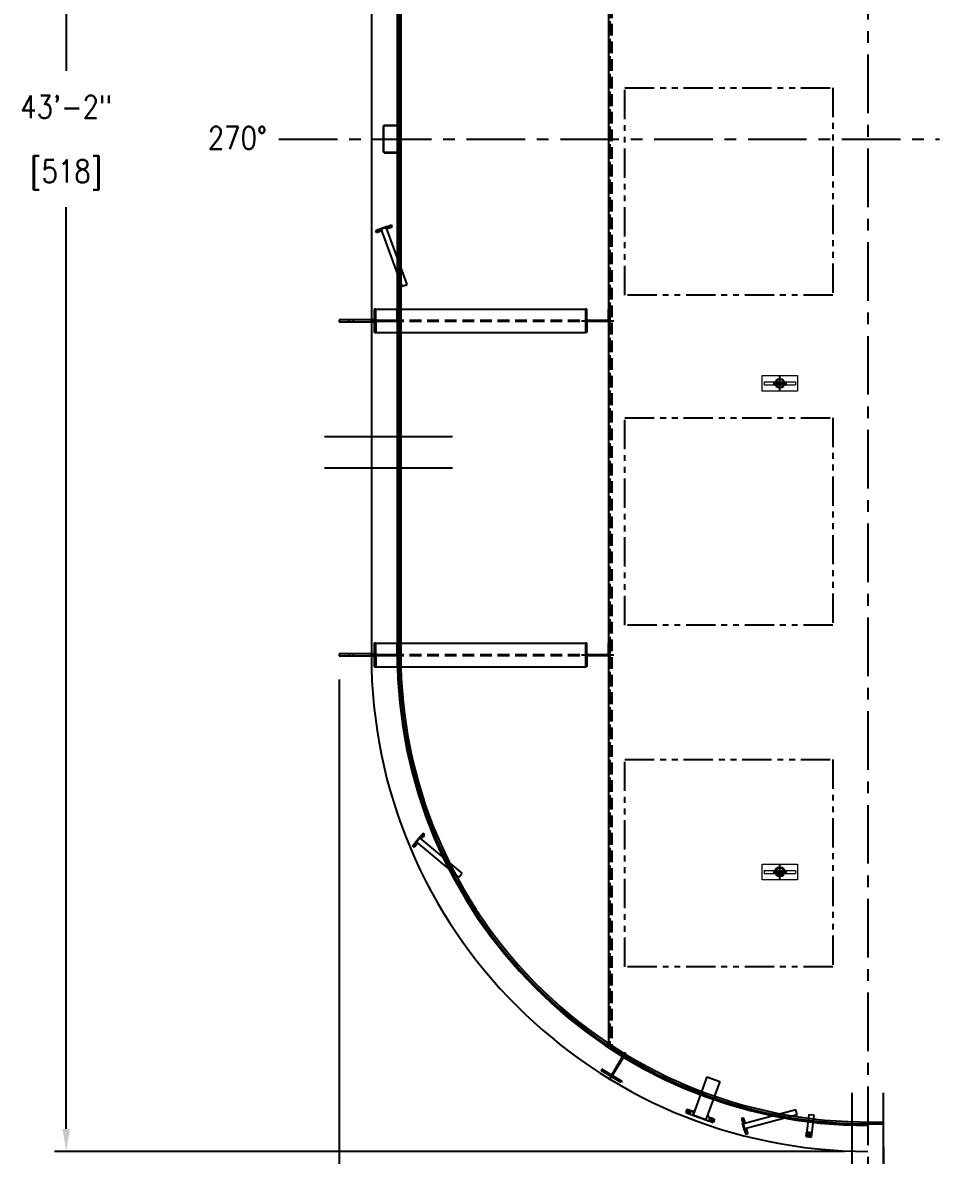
# Model space of a CAD drawing. Extents: x -3358 to -2794, y -13 to 855.
# Drawn here: x -3358.2 to -3123.7, y 277.3 to 567.1 of the extents above; entities that cross this region are included whole.
import ezdxf
from ezdxf.enums import TextEntityAlignment as Align

# ---------------------------------------------------------------- set-up
doc = ezdxf.new("R2010")
doc.units = 0
doc.header["$LTSCALE"] = 12
doc.header["$MEASUREMENT"] = 0
doc.header["$PDMODE"] = 33
doc.header["$PDSIZE"] = -0.5
for name, pattern in [('CENTER', [2, 1.25, -0.25, 0.25, -0.25]), ('HIDDEN', [0.375, 0.25, -0.125]), ('PHANTOM2', [1.25, 0.625, -0.125, 0.125, -0.125, 0.125, -0.125])]:
    doc.linetypes.add(name, pattern=pattern)
doc.layers.get('Defpoints').update_dxf_attribs({"linetype": 'CONTINUOUS'})
for name, color, linetype in [('1 PIPE', 7, 'CONTINUOUS'), ('1-150-RFSO', 14, 'CONTINUOUS'), ('2 PIPE', 7, 'CONTINUOUS'), ('3 PIPE', 7, 'CONTINUOUS'), ('3-150-RFSO', 14, 'CONTINUOUS'), ('6X20', 3, 'CONTINUOUS'), ('CENTER', 6, 'CENTER'), ('COVER', 3, 'CONTINUOUS'), ('DIM', 1, 'CONTINUOUS'), ('EXTERNALS', 3, 'CONTINUOUS'), ('NAMEPLATE', 1, 'CONTINUOUS'), ('REPAD', 7, 'CONTINUOUS'), ('ROOF', 140, 'CONTINUOUS'), ('SHELL', 40, 'CONTINUOUS'), ('TEXT', 4, 'CONTINUOUS')]:
    doc.layers.add(name, color=color, linetype=linetype)
for name, color, linetype, lineweight in [('AM_0', 7, 'CONTINUOUS', 30), ('Equipment-AM_11', 92, 'PHANTOM2', 25), ('Process-AM_7', 142, 'CENTER', 25)]:
    doc.layers.add(name, color=color, linetype=linetype, lineweight=lineweight)
doc.styles.add('ROMANS', font='ROMANS.shx', dxfattribs={"width": 0.85, "height": 5.76})
doc.styles.get("Standard").update_dxf_attribs({"font": 'sanss___.ttf'})
doc.dimstyles.get("Standard").update_dxf_attribs({"dimtxt": 0.18, "dimasz": 0.18, "dimexe": 0.18, "dimexo": 0.0625, "dimgap": 0.09, "dimtad": 0, "dimtih": 1, "dimtoh": 1, "dimdec": 4, "dimzin": 0, "dimdsep": 46, "dimtxsty": 'Standard', "dimcen": 0.09, "dimadec": 0, "dimazin": 0, "dimtfac": 1, "dimtdec": 4, "dimtofl": 0, "dimtmove": 0, "dimatfit": 3, "dimfxl": 1, "dimtolj": 1, "dimtzin": 0, "dimarcsym": 0})

# ---------------------------------------------------------------- blocks, each defined once
blk = doc.blocks.new('A$C43fa0972')
at = {"layer": 'Equipment-AM_11'}
for points in [[(-62.12, 13.13), (-8.98, 13.13), (-8.98, -39.92), (-62.12, -39.92)], [(-62.12, -71.31), (-8.98, -71.31), (-8.98, -124.37), (-62.12, -124.37)], [(-62.12, -158.75), (-8.98, -158.75), (-8.98, -211.8), (-62.12, -211.8)]]:
    blk.add_lwpolyline(points, close=True, dxfattribs=at)
blk = doc.blocks.new('A$C1b871768')
at = {"layer": '6X20'}
for p, q in [((-5.88, 3), (-6.25, 3)), ((-6.25, 3), (-6.25, -3)), ((-5.88, 0.44), (-5.88, 3)), ((-0.38, 3), (0, 3)), ((-0.38, 0.44), (-0.38, 3)), ((0, 3), (0, -3)), ((-5.5, 0.12), (-0.75, 0.12)), ((-5.88, -0.44), (-5.88, -3)), ((-5.5, -0.12), (-0.75, -0.12)), ((-0.38, -0.44), (-0.38, -3)), ((-5.88, -3), (-6.25, -3)), ((-0.38, -3), (0, -3))]:
    blk.add_line(p, q, dxfattribs=at)
for points in [[(-5.5, 0.12, -0.083285), (-5.65, 0.15, -0.09084), (-5.77, 0.22, -0.104065), (-5.85, 0.32, -0.115836), (-5.88, 0.44, -0.115836)], [(-0.75, 0.12, 0.083285), (-0.6, 0.15, 0.09084), (-0.48, 0.22, 0.104065), (-0.4, 0.32, 0.115836), (-0.38, 0.44, 0.115836)], [(-5.5, -0.12, 0.083285), (-5.65, -0.15, 0.09084), (-5.77, -0.22, 0.104065), (-5.85, -0.32, 0.115836), (-5.88, -0.44, 0.115836)], [(-0.75, -0.12, -0.083285), (-0.6, -0.15, -0.09084), (-0.48, -0.22, -0.104065), (-0.4, -0.32, -0.115836), (-0.38, -0.44, -0.115836)]]:
    blk.add_lwpolyline(points, format="xyb", dxfattribs=at)
at = {"layer": 'CENTER'}
blk.add_line((-7.24, 0), (0.99, 0), dxfattribs=at)
blk = doc.blocks.new('A$C379cbd7f')
at = {"layer": '2 PIPE'}
for radius in [1.19, 1.03]:
    blk.add_circle((4.5, 2), radius, dxfattribs=at)
at = {"layer": 'EXTERNALS', "lineweight": 18}
for p, q in [((0, 0), (0, 4)), ((0, 4), (9, 4)), ((9, 4), (9, 0)), ((9, 0), (0, 0)), ((0.5, 2.38), (0.5, 1.62)), ((0.5, 2.38), (3.37, 2.38)), ((0.5, 1.62), (3.37, 1.62)), ((3.54, 2.38), (5.46, 2.38)), ((3.54, 1.62), (5.46, 1.62)), ((5.63, 2.38), (8.5, 2.38)), ((5.63, 1.62), (8.5, 1.62)), ((8.5, 2.38), (8.5, 1.62))]:
    blk.add_line(p, q, dxfattribs=at)
at = {"layer": 'Process-AM_7'}
for p, q in [((4.5, 0.25), (4.5, 3.75)), ((2.75, 2), (6.25, 2))]:
    blk.add_line(p, q, dxfattribs=at)
blk = doc.blocks.new('*D251')
at = {"layer": 'Defpoints', "color": 0, "transparency": 16777216}
for p in [(-3142.02, 796.33), (-3347.09, 278.33), (-3142.02, 278.33)]:
    blk.add_point(p, dxfattribs=at)
at = {"layer": 'TEXT', "color": 0, "lineweight": -2, "transparency": 16777216}
for p, q in [((-3148.02, 796.33), (-3350.09, 796.33)), ((-3347.09, 790.57), (-3347.09, 554.75)), ((-3347.09, 284.09), (-3347.09, 519.92)), ((-3148.02, 278.33), (-3350.09, 278.33))]:
    blk.add_line(p, q, dxfattribs=at)
at = {"layer": 'TEXT', "color": 0, "transparency": 16777216}
for points in [[(-3348.05, 790.57), (-3346.13, 790.57), (-3347.09, 796.33)], [(-3348.05, 284.09), (-3346.13, 284.09), (-3347.09, 278.33)]]:
    blk.add_solid(points, dxfattribs=at)
at = {"layer": 'TEXT', "color": 0, "transparency": 16777216, "char_height": 5.76, "attachment_point": 5, "style": 'ROMANS'}
for s, insert in [('\\A1;43\'-2"', (-3347.09, 545.56)), ('\\A1;[518]', (-3347.09, 528.14))]:
    blk.add_mtext(s, dxfattribs=dict(at, insert=insert))
blk = doc.blocks.new('*D252')
at = {"layer": 'Defpoints', "color": 0, "transparency": 16777216}
for p in [(-3277.27, 405.08), (-3138.02, 285.4), (-3138.02, 250.83)]:
    blk.add_point(p, dxfattribs=at)
at = {"layer": 'TEXT', "color": 0, "lineweight": -2, "transparency": 16777216}
for p, q in [((-3277.27, 399.08), (-3277.27, 247.83)), ((-3138.02, 279.4), (-3138.02, 247.83)), ((-3271.51, 250.83), (-3231.33, 250.83)), ((-3143.78, 250.83), (-3183.96, 250.83))]:
    blk.add_line(p, q, dxfattribs=at)
at = {"layer": 'TEXT', "color": 0, "transparency": 16777216}
for points in [[(-3271.51, 251.79), (-3271.51, 249.87), (-3277.27, 250.83)], [(-3143.78, 251.79), (-3143.78, 249.87), (-3138.02, 250.83)]]:
    blk.add_solid(points, dxfattribs=at)
at = {"layer": 'TEXT', "color": 0, "transparency": 16777216, "char_height": 5.76, "attachment_point": 5, "style": 'ROMANS'}
for s, insert in [('\\A1;11\'-7{\\H1x;\\S1/4;}"', (-3207.65, 262.35)), ('\\A1;[139 1/4]', (-3207.65, 241.65))]:
    blk.add_mtext(s, dxfattribs=dict(at, insert=insert))

msp = doc.modelspace()

# ---------------------------------------------------------------- linework, layer by layer
at = {"layer": '1 PIPE'}
for p, q in [((-3266.48441, 514.36525), (-3265.24871, 514.81501)), ((-3261.13607, 499.67081), (-3266.48441, 514.36525)), ((-3259.90037, 500.12057), (-3265.24871, 514.81501)), ((-3261.13607, 499.67081), (-3259.90037, 500.12057)), ((-3257.46723, 357.5439), (-3256.62197, 358.55125)), ((-3246.64995, 348.46713), (-3257.46723, 357.5439)), ((-3245.80469, 349.47447), (-3256.62197, 358.55125)), ((-3246.64995, 348.46713), (-3245.80469, 349.47447)), ((-3160.4572, 288.94326), (-3173.84231, 285.35673)), ((-3160.11685, 287.67307), (-3173.50196, 284.08654)), ((-3160.11685, 287.67307), (-3160.4572, 288.94326)), ((-3157.11491, 287.79605), (-3157.80829, 282.1489)), ((-3157.11491, 287.79605), (-3155.80971, 287.63579)), ((-3155.80971, 287.63579), (-3156.50358, 281.98461)), ((-3173.50196, 284.08654), (-3173.84231, 285.35673))]:
    msp.add_line(p, q, dxfattribs=at)
at = {"layer": '1-150-RFSO'}
for p, q in [((-3267.88478, 513.92207), (-3266.82763, 514.30684)), ((-3267.71377, 513.45222), (-3267.88478, 513.92207)), ((-3267.71377, 513.45222), (-3266.62725, 513.84768)), ((-3267.64986, 514.00757), (-3267.47885, 513.53773)), ((-3267.06255, 514.22134), (-3266.89154, 513.75149)), ((-3266.84901, 514.36557), (-3264.96962, 515.04961)), ((-3266.82763, 514.30684), (-3266.84901, 514.36557)), ((-3266.60588, 513.78895), (-3266.62725, 513.84768)), ((-3266.60588, 513.78895), (-3266.3134, 513.89541)), ((-3266.5483, 514.47502), (-3266.33454, 513.88771)), ((-3265.27032, 514.94017), (-3265.05656, 514.35286)), ((-3265.0777, 514.34516), (-3264.78522, 514.45162)), ((-3264.94824, 514.99088), (-3264.96962, 515.04961)), ((-3264.94824, 514.99088), (-3263.89109, 515.37565)), ((-3264.8066, 514.51035), (-3263.72008, 514.90581)), ((-3264.78522, 514.45162), (-3264.8066, 514.51035)), ((-3264.71332, 515.07639), (-3264.54231, 514.60654)), ((-3264.12601, 515.29015), (-3263.955, 514.8203)), ((-3263.72008, 514.90581), (-3263.89109, 515.37565)), ((-3256.44969, 358.85379), (-3255.72655, 359.71559)), ((-3256.08675, 358.50846), (-3255.34353, 359.3942)), ((-3255.88725, 359.52408), (-3255.50423, 359.20269)), ((-3255.34353, 359.3942), (-3255.72655, 359.71559)), ((-3258.4584, 356.4599), (-3257.73526, 357.3217)), ((-3258.07538, 356.13851), (-3258.4584, 356.4599)), ((-3258.2977, 356.65142), (-3257.91468, 356.33002)), ((-3258.07538, 356.13851), (-3257.33215, 357.02425)), ((-3257.89596, 357.13019), (-3257.51294, 356.8088)), ((-3257.78314, 357.36188), (-3256.49757, 358.89397)), ((-3257.73526, 357.3217), (-3257.78314, 357.36188)), ((-3257.57745, 357.60701), (-3257.09867, 357.20527)), ((-3257.28428, 356.98408), (-3257.33215, 357.02425)), ((-3257.28428, 356.98408), (-3257.08421, 357.22251)), ((-3256.70326, 358.64883), (-3256.22448, 358.24709)), ((-3256.44969, 358.85379), (-3256.49757, 358.89397)), ((-3256.28899, 359.0453), (-3255.90597, 358.72391)), ((-3256.23894, 358.22986), (-3256.03888, 358.46829)), ((-3256.03888, 358.46829), (-3256.08675, 358.50846)), ((-3173.79953, 286.88746), (-3174.2825, 286.75805)), ((-3173.99132, 285.67139), (-3174.2825, 286.75805)), ((-3174.21779, 286.51657), (-3173.73483, 286.64598)), ((-3174.05603, 285.91287), (-3173.57307, 286.04228)), ((-3173.99132, 285.67139), (-3174.05169, 285.65521)), ((-3173.53406, 283.72336), (-3174.05169, 285.65521)), ((-3173.96887, 285.34611), (-3173.36517, 285.50788)), ((-3173.50027, 285.77061), (-3173.79953, 286.88746)), ((-3173.61688, 284.03246), (-3173.01317, 284.19422)), ((-3173.4399, 285.78679), (-3173.50027, 285.77061)), ((-3173.35935, 285.48614), (-3173.4399, 285.78679)), ((-3172.93844, 283.91531), (-3173.019, 284.21595)), ((-3173.47369, 283.73954), (-3173.53406, 283.72336)), ((-3173.18251, 282.65287), (-3173.47369, 283.73954)), ((-3173.40898, 283.49805), (-3172.92602, 283.62746)), ((-3173.24722, 282.89435), (-3172.76426, 283.02376)), ((-3172.69955, 282.78228), (-3173.18251, 282.65287)), ((-3172.93844, 283.91531), (-3172.99881, 283.89913)), ((-3172.69955, 282.78228), (-3172.99881, 283.89913))]:
    msp.add_line(p, q, dxfattribs=at)
at = {"layer": '3 PIPE'}
for p, q in [((-3183.16425, 297.40829), (-3186.70646, 287.67613)), ((-3179.87532, 296.21122), (-3183.41754, 286.47906)), ((-3183.16425, 297.40829), (-3179.87532, 296.21122)), ((-3186.70646, 287.67613), (-3183.41754, 286.47906))]:
    msp.add_line(p, q, dxfattribs=at)
at = {"layer": '3-150-RFSO'}
for p, q in [((-3188.30796, 289.12367), (-3188.60722, 288.30144)), ((-3188.60722, 288.30144), (-3187.43261, 287.87391)), ((-3188.30796, 289.12367), (-3186.78096, 288.56789)), ((-3188.25484, 288.17318), (-3187.95557, 288.99541)), ((-3187.55007, 287.91667), (-3187.2508, 288.7389)), ((-3187.43261, 287.87391), (-3187.45399, 287.81518)), ((-3187.45399, 287.81518), (-3182.75552, 286.10508)), ((-3186.7821, 287.57064), (-3186.37596, 288.68652)), ((-3186.69545, 288.80281), (-3186.78096, 288.56789)), ((-3186.69545, 288.80281), (-3186.34307, 288.67455)), ((-3183.4274, 286.34963), (-3183.02125, 287.46551)), ((-3183.05414, 287.47748), (-3182.70176, 287.34923)), ((-3182.70176, 287.34923), (-3182.78726, 287.1143)), ((-3182.78726, 287.1143), (-3181.26026, 286.55852)), ((-3182.61668, 286.12106), (-3182.31742, 286.94329)), ((-3182.73415, 286.16381), (-3182.75552, 286.10508)), ((-3182.73415, 286.16381), (-3181.55953, 285.73629)), ((-3181.91191, 285.86455), (-3181.61265, 286.68678)), ((-3181.26026, 286.55852), (-3181.55953, 285.73629))]:
    msp.add_line(p, q, dxfattribs=at)
at = {"layer": '6X20'}
for p, q in [((-3268.22084, 493.83221), (-3214.27084, 493.83221)), ((-3268.22084, 487.83221), (-3268.22084, 493.83221)), ((-3268.22084, 487.83221), (-3268.22084, 493.83221)), ((-3213.89584, 493.83221), (-3214.27084, 493.83221)), ((-3214.27084, 493.83221), (-3214.27084, 487.83221)), ((-3213.89584, 491.26971), (-3213.89584, 493.83221)), ((-3208.39584, 493.83221), (-3208.02084, 493.83221)), ((-3208.39584, 491.26971), (-3208.39584, 493.83221)), ((-3208.02084, 493.83221), (-3208.02084, 487.83221)), ((-3213.89584, 490.39471), (-3213.89584, 487.83221)), ((-3213.52084, 490.95721), (-3208.77084, 490.95721)), ((-3213.52084, 490.70721), (-3208.77084, 490.70721)), ((-3208.39584, 490.39471), (-3208.39584, 487.83221)), ((-3268.22084, 487.83221), (-3214.27084, 487.83221)), ((-3213.89584, 487.83221), (-3214.27084, 487.83221)), ((-3208.39584, 487.83221), (-3208.02084, 487.83221)), ((-3268.22084, 408.33221), (-3214.27084, 408.33221)), ((-3268.22084, 402.33221), (-3268.22084, 408.33221)), ((-3213.89584, 408.33221), (-3214.27084, 408.33221)), ((-3214.27084, 408.33221), (-3214.27084, 402.33221)), ((-3213.89584, 405.76971), (-3213.89584, 408.33221)), ((-3208.39584, 408.33221), (-3208.02084, 408.33221)), ((-3208.39584, 405.76971), (-3208.39584, 408.33221)), ((-3208.02084, 408.33221), (-3208.02084, 402.33221)), ((-3213.89584, 404.89471), (-3213.89584, 402.33221)), ((-3213.52084, 405.45721), (-3208.77084, 405.45721)), ((-3213.52084, 405.20721), (-3208.77084, 405.20721)), ((-3208.39584, 404.89471), (-3208.39584, 402.33221)), ((-3268.22084, 402.33221), (-3214.27084, 402.33221)), ((-3213.89584, 402.33221), (-3214.27084, 402.33221)), ((-3208.39584, 402.33221), (-3208.02084, 402.33221))]:
    msp.add_line(p, q, dxfattribs=at)
at = {"layer": '6X20', "linetype": 'HIDDEN'}
for p, q in [((-3268.22084, 490.95721), (-3214.27084, 490.95721)), ((-3268.22084, 490.70721), (-3214.27084, 490.70721)), ((-3268.22084, 405.45721), (-3214.27084, 405.45721)), ((-3268.22084, 405.20721), (-3214.27084, 405.20721))]:
    msp.add_line(p, q, dxfattribs=at)
at = {"layer": '6X20'}
for points in [[(-3213.52084, 490.95721, -0.083284913), (-3213.66728, 490.98177, -0.090840062), (-3213.78601, 491.04874, -0.104065287), (-3213.86846, 491.15309, -0.115836433), (-3213.89584, 491.26971, -0.115836433)], [(-3213.52084, 490.70721, 0.083284913), (-3213.66728, 490.68265, 0.090840062), (-3213.78601, 490.61568, 0.104065287), (-3213.86846, 490.51132, 0.115836433), (-3213.89584, 490.39471, 0.115836433)], [(-3208.77084, 490.95721, 0.083284913), (-3208.6244, 490.98177, 0.090840062), (-3208.50568, 491.04874, 0.104065287), (-3208.42323, 491.15309, 0.115836433), (-3208.39584, 491.26971, 0.115836433)], [(-3208.77084, 490.70721, -0.083284913), (-3208.6244, 490.68265, -0.090840062), (-3208.50568, 490.61568, -0.104065287), (-3208.42323, 490.51132, -0.115836433), (-3208.39584, 490.39471, -0.115836433)], [(-3213.52084, 405.45721, -0.083284913), (-3213.66728, 405.48177, -0.090840062), (-3213.78601, 405.54874, -0.104065287), (-3213.86846, 405.65309, -0.115836433), (-3213.89584, 405.76971, -0.115836433)], [(-3208.77084, 405.45721, 0.083284913), (-3208.6244, 405.48177, 0.090840062), (-3208.50568, 405.54874, 0.104065287), (-3208.42323, 405.65309, 0.115836433), (-3208.39584, 405.76971, 0.115836433)], [(-3213.52084, 405.20721, 0.083284913), (-3213.66728, 405.18265, 0.090840062), (-3213.78601, 405.11568, 0.104065287), (-3213.86846, 405.01132, 0.115836433), (-3213.89584, 404.89471, 0.115836433)], [(-3208.77084, 405.20721, -0.083284913), (-3208.6244, 405.18265, -0.090840062), (-3208.50568, 405.11568, -0.104065287), (-3208.42323, 405.01132, -0.115836433), (-3208.39584, 404.89471, -0.115836433)]]:
    msp.add_lwpolyline(points, format="xyb", dxfattribs=at)
at = {"layer": 'AM_0'}
for p, q in [((-3157.80829, 282.1489), (-3156.50358, 281.98461)), ((-3157.78762, 282.33528), (-3157.78607, 282.34768)), ((-3157.77519, 282.4345), (-3157.77364, 282.4469)), ((-3157.76276, 282.53373), (-3157.76121, 282.54613)), ((-3157.75033, 282.63295), (-3157.74878, 282.64535)), ((-3157.7409, 282.27274), (-3157.7378, 282.29754)), ((-3157.7379, 282.73217), (-3157.73635, 282.74458)), ((-3157.72847, 282.37196), (-3157.72537, 282.39677)), ((-3157.72547, 282.8314), (-3157.72392, 282.8438)), ((-3157.71605, 282.47118), (-3157.71294, 282.49599)), ((-3157.71304, 282.93062), (-3157.71149, 282.94303)), ((-3157.70362, 282.57041), (-3157.70051, 282.59522)), ((-3157.70061, 283.02985), (-3157.69906, 283.04225)), ((-3157.69119, 282.66963), (-3157.68808, 282.69444)), ((-3157.68818, 283.12907), (-3157.68663, 283.14148)), ((-3157.67575, 283.2283), (-3157.68663, 283.14148)), ((-3157.68663, 283.14148), (-3157.62904, 283.16576)), ((-3157.67876, 282.76886), (-3157.67565, 282.79366)), ((-3157.66633, 282.86808), (-3157.66322, 282.89289)), ((-3157.6539, 282.96731), (-3157.65079, 282.99211)), ((-3157.64147, 283.06653), (-3157.63836, 283.09134)), ((-3157.62904, 283.16576), (-3157.62593, 283.19056)), ((-3156.5466, 282.09709), (-3156.54967, 282.07254)), ((-3156.53417, 282.19631), (-3156.53725, 282.17177)), ((-3156.52174, 282.29553), (-3156.52482, 282.27099)), ((-3156.50931, 282.39476), (-3156.51239, 282.37022)), ((-3156.49989, 282.03454), (-3156.5061, 281.98493)), ((-3156.49688, 282.49398), (-3156.49996, 282.46944)), ((-3156.48746, 282.13377), (-3156.48901, 282.12137)), ((-3156.48445, 282.59321), (-3156.48753, 282.56867)), ((-3156.47503, 282.23299), (-3156.47658, 282.22059)), ((-3156.47202, 282.69243), (-3156.4751, 282.66789)), ((-3156.4626, 282.33222), (-3156.46415, 282.31981)), ((-3156.45959, 282.79166), (-3156.46267, 282.76712)), ((-3156.45017, 282.43144), (-3156.45172, 282.41904)), ((-3156.44716, 282.89088), (-3156.45024, 282.86634)), ((-3156.43774, 282.53067), (-3156.43929, 282.51826)), ((-3156.43474, 282.99011), (-3156.43781, 282.96556)), ((-3156.42531, 282.62989), (-3156.42686, 282.61749)), ((-3156.41288, 282.72912), (-3156.41443, 282.71671)), ((-3156.40045, 282.82834), (-3156.402, 282.81594)), ((-3156.38802, 282.92756), (-3156.38957, 282.91516))]:
    msp.add_line(p, q, dxfattribs=at)
at = {"layer": 'AM_0', "flags": 128}
for points in [[(-3156.5024, 282.03537), (-3156.51519, 282.03957), (-3156.56199, 282.04865), (-3156.63775, 282.06129), (-3156.73899, 282.07705), (-3156.86418, 282.09594), (-3156.84309, 282.09688), (-3156.99577, 282.11906), (-3157.15684, 282.14244), (-3157.13911, 282.14386), (-3157.29179, 282.16604), (-3157.4342, 282.18706), (-3157.55939, 282.20595), (-3157.66063, 282.22171), (-3157.73639, 282.23435), (-3157.78319, 282.24343), (-3157.79607, 282.24838), (-3157.79325, 282.24954)], [(-3157.79325, 282.24954), (-3157.76458, 282.2617), (-3157.7359, 282.27387)], [(-3156.49165, 282.12119), (-3156.48901, 282.12137), (-3156.50432, 282.12639), (-3156.55111, 282.13547), (-3156.62688, 282.14811), (-3156.72811, 282.16387), (-3156.8533, 282.18276), (-3156.83222, 282.1837), (-3156.98489, 282.20589), (-3157.14596, 282.22926), (-3157.12824, 282.23068), (-3157.28091, 282.25287), (-3157.42333, 282.27388), (-3157.54852, 282.29278), (-3157.64975, 282.30853), (-3157.72552, 282.32117), (-3157.77231, 282.33025), (-3157.78762, 282.33528)], [(-3156.48997, 282.1346), (-3156.50276, 282.13879), (-3156.54956, 282.14788), (-3156.62532, 282.16051), (-3156.72656, 282.17627), (-3156.85175, 282.19516), (-3156.83066, 282.1961), (-3156.98334, 282.21829), (-3157.14441, 282.24166), (-3157.12668, 282.24308), (-3157.27936, 282.26527), (-3157.42177, 282.28628), (-3157.54697, 282.30518), (-3157.6482, 282.32094), (-3157.72396, 282.33357), (-3157.77076, 282.34265), (-3157.78607, 282.34768), (-3157.77697, 282.3483)], [(-3157.73323, 282.29521), (-3157.75802, 282.31407), (-3157.78281, 282.33293)], [(-3157.78082, 282.34877), (-3157.75215, 282.36093), (-3157.72347, 282.37309)], [(-3156.47922, 282.22041), (-3156.47658, 282.22059), (-3156.49189, 282.22562), (-3156.53868, 282.2347), (-3156.61445, 282.24733), (-3156.71568, 282.26309), (-3156.84087, 282.28199), (-3156.81979, 282.28293), (-3156.97246, 282.30511), (-3157.13353, 282.32848), (-3157.11581, 282.3299), (-3157.26848, 282.35209), (-3157.4109, 282.37311), (-3157.53609, 282.392), (-3157.63732, 282.40776), (-3157.71309, 282.42039), (-3157.75988, 282.42948), (-3157.77519, 282.4345)], [(-3156.47503, 282.23299), (-3156.49033, 282.23802), (-3156.53713, 282.2471), (-3156.6129, 282.25974), (-3156.71413, 282.27549), (-3156.83932, 282.29439), (-3156.81823, 282.29533), (-3156.97091, 282.31751), (-3157.13198, 282.34089), (-3157.11425, 282.34231), (-3157.26693, 282.36449), (-3157.40934, 282.38551), (-3157.53454, 282.4044), (-3157.63577, 282.42016), (-3157.71153, 282.4328), (-3157.75833, 282.44188), (-3157.77364, 282.4469), (-3157.76454, 282.44752)], [(-3157.7208, 282.39444), (-3157.74559, 282.4133), (-3157.77038, 282.43216)], [(-3157.76839, 282.44799), (-3157.73972, 282.46015), (-3157.71104, 282.47232)], [(-3156.4668, 282.31963), (-3156.46415, 282.31981), (-3156.47946, 282.32484), (-3156.52625, 282.33392), (-3156.60202, 282.34656), (-3156.70325, 282.36232), (-3156.82844, 282.38121), (-3156.80736, 282.38215), (-3156.96003, 282.40434), (-3157.1211, 282.42771), (-3157.10338, 282.42913), (-3157.25605, 282.45131), (-3157.39847, 282.47233), (-3157.52366, 282.49122), (-3157.62489, 282.50698), (-3157.70066, 282.51962), (-3157.74745, 282.5287), (-3157.76276, 282.53373)], [(-3156.4626, 282.33222), (-3156.4779, 282.33724), (-3156.5247, 282.34633), (-3156.60047, 282.35896), (-3156.7017, 282.37472), (-3156.82689, 282.39361), (-3156.8058, 282.39455), (-3156.95848, 282.41674), (-3157.11955, 282.44011), (-3157.10182, 282.44153), (-3157.2545, 282.46372), (-3157.39692, 282.48473), (-3157.52211, 282.50363), (-3157.62334, 282.51938), (-3157.6991, 282.53202), (-3157.7459, 282.5411), (-3157.76121, 282.54613), (-3157.75211, 282.54675)], [(-3157.70837, 282.49366), (-3157.73316, 282.51252), (-3157.75795, 282.53138)], [(-3157.75596, 282.54721), (-3157.72729, 282.55938), (-3157.69862, 282.57154)], [(-3156.45437, 282.41886), (-3156.45172, 282.41904), (-3156.46703, 282.42407), (-3156.51382, 282.43315), (-3156.58959, 282.44578), (-3156.69082, 282.46154), (-3156.81601, 282.48043), (-3156.79493, 282.48137), (-3156.9476, 282.50356), (-3157.10867, 282.52693), (-3157.09095, 282.52835), (-3157.24362, 282.55054), (-3157.38604, 282.57155), (-3157.51123, 282.59045), (-3157.61246, 282.60621), (-3157.68823, 282.61884), (-3157.73502, 282.62792), (-3157.75033, 282.63295)], [(-3156.45269, 282.43227), (-3156.46547, 282.43647), (-3156.51227, 282.44555), (-3156.58804, 282.45819), (-3156.68927, 282.47394), (-3156.81446, 282.49284), (-3156.79337, 282.49378), (-3156.94605, 282.51596), (-3157.10712, 282.53934), (-3157.08939, 282.54076), (-3157.24207, 282.56294), (-3157.38449, 282.58396), (-3157.50968, 282.60285), (-3157.61091, 282.61861), (-3157.68668, 282.63125), (-3157.73347, 282.64033), (-3157.74878, 282.64535), (-3157.73968, 282.64597)], [(-3157.69594, 282.59289), (-3157.72073, 282.61175), (-3157.74552, 282.63061)], [(-3157.74353, 282.64644), (-3157.71486, 282.6586), (-3157.68619, 282.67076)], [(-3156.55218, 282.07313), (-3156.56399, 282.07718), (-3156.60771, 282.08587), (-3156.67851, 282.09789), (-3156.77312, 282.11281), (-3156.72661, 282.11061), (-3156.85972, 282.13046), (-3157.00241, 282.15139), (-3157.15295, 282.17345), (-3157.1247, 282.17355), (-3157.26739, 282.19448), (-3157.4005, 282.21433), (-3157.5175, 282.2322), (-3157.6121, 282.24713), (-3157.6829, 282.25914), (-3157.72662, 282.26784), (-3157.7409, 282.27274)], [(-3156.44194, 282.51808), (-3156.43929, 282.51826), (-3156.4546, 282.52329), (-3156.50139, 282.53237), (-3156.57716, 282.54501), (-3156.67839, 282.56077), (-3156.80358, 282.57966), (-3156.7825, 282.5806), (-3156.93517, 282.60278), (-3157.09624, 282.62616), (-3157.07852, 282.62758), (-3157.23119, 282.64976), (-3157.37361, 282.67078), (-3157.4988, 282.68967), (-3157.60003, 282.70543), (-3157.6758, 282.71807), (-3157.7226, 282.72715), (-3157.7379, 282.73217)], [(-3156.44026, 282.53149), (-3156.45304, 282.53569), (-3156.49984, 282.54477), (-3156.57561, 282.55741), (-3156.67684, 282.57317), (-3156.80203, 282.59206), (-3156.78095, 282.593), (-3156.93362, 282.61519), (-3157.09469, 282.63856), (-3157.07696, 282.63998), (-3157.22964, 282.66217), (-3157.37206, 282.68318), (-3157.49725, 282.70208), (-3157.59848, 282.71783), (-3157.67425, 282.73047), (-3157.72104, 282.73955), (-3157.73635, 282.74458), (-3157.72725, 282.7452)], [(-3157.68351, 282.69211), (-3157.7083, 282.71097), (-3157.73309, 282.72983)], [(-3157.7311, 282.74566), (-3157.70243, 282.75783), (-3157.67376, 282.76999)], [(-3156.5466, 282.09709), (-3156.56088, 282.10198), (-3156.6046, 282.11068), (-3156.6754, 282.12269), (-3156.77001, 282.13762), (-3156.72351, 282.13541), (-3156.85661, 282.15526), (-3156.9993, 282.1762), (-3157.14985, 282.19825), (-3157.12159, 282.19835), (-3157.26428, 282.21929), (-3157.39739, 282.23914), (-3157.51439, 282.25701), (-3157.60899, 282.27193), (-3157.6798, 282.28395), (-3157.72351, 282.29264), (-3157.72965, 282.29475)], [(-3156.53975, 282.17235), (-3156.55156, 282.1764), (-3156.59528, 282.1851), (-3156.66608, 282.19711), (-3156.76069, 282.21204), (-3156.87769, 282.22991), (-3156.84729, 282.22968), (-3156.98998, 282.25062), (-3157.14052, 282.27267), (-3157.11227, 282.27277), (-3157.25496, 282.29371), (-3157.38807, 282.31356), (-3157.50507, 282.33142), (-3157.59967, 282.34635), (-3157.67047, 282.35837), (-3157.71419, 282.36706), (-3157.72847, 282.37196)], [(-3156.42951, 282.61731), (-3156.42686, 282.61749), (-3156.44217, 282.62251), (-3156.48896, 282.6316), (-3156.56473, 282.64423), (-3156.66596, 282.65999), (-3156.79115, 282.67888), (-3156.77007, 282.67982), (-3156.92274, 282.70201), (-3157.08382, 282.72538), (-3157.06609, 282.7268), (-3157.21876, 282.74899), (-3157.36118, 282.77), (-3157.48637, 282.7889), (-3157.5876, 282.80466), (-3157.66337, 282.81729), (-3157.71017, 282.82637), (-3157.72547, 282.8314)], [(-3156.42783, 282.63072), (-3156.44061, 282.63492), (-3156.48741, 282.644), (-3156.56318, 282.65664), (-3156.66441, 282.67239), (-3156.7896, 282.69129), (-3156.76852, 282.69223), (-3156.92119, 282.71441), (-3157.08226, 282.73779), (-3157.06454, 282.73921), (-3157.21721, 282.76139), (-3157.35963, 282.78241), (-3157.48482, 282.8013), (-3157.58605, 282.81706), (-3157.66182, 282.82969), (-3157.70861, 282.83878), (-3157.72392, 282.8438), (-3157.71482, 282.84442)], [(-3157.67108, 282.79133), (-3157.69587, 282.81019), (-3157.72066, 282.82905)], [(-3157.71867, 282.84489), (-3157.69, 282.85705), (-3157.66133, 282.86921)], [(-3156.53417, 282.19631), (-3156.54845, 282.20121), (-3156.59217, 282.2099), (-3156.66297, 282.22192), (-3156.75758, 282.23685), (-3156.87458, 282.25471), (-3156.84418, 282.25449), (-3156.98687, 282.27542), (-3157.13742, 282.29748), (-3157.10916, 282.29758), (-3157.25185, 282.31851), (-3157.38496, 282.33836), (-3157.50196, 282.35623), (-3157.59657, 282.37116), (-3157.66737, 282.38317), (-3157.71108, 282.39187), (-3157.71722, 282.39397)], [(-3156.52733, 282.27158), (-3156.53913, 282.27563), (-3156.58285, 282.28432), (-3156.65365, 282.29634), (-3156.74826, 282.31126), (-3156.86526, 282.32913), (-3156.83486, 282.32891), (-3156.97755, 282.34984), (-3157.1281, 282.3719), (-3157.09984, 282.372), (-3157.24253, 282.39293), (-3157.37564, 282.41278), (-3157.49264, 282.43065), (-3157.58724, 282.44558), (-3157.65804, 282.45759), (-3157.70176, 282.46629), (-3157.71605, 282.47118)], [(-3156.41708, 282.71653), (-3156.41443, 282.71671), (-3156.42974, 282.72174), (-3156.47653, 282.73082), (-3156.5523, 282.74346), (-3156.65353, 282.75921), (-3156.77872, 282.77811), (-3156.75764, 282.77905), (-3156.91031, 282.80123), (-3157.07139, 282.82461), (-3157.05366, 282.82603), (-3157.20633, 282.84821), (-3157.34875, 282.86923), (-3157.47394, 282.88812), (-3157.57517, 282.90388), (-3157.65094, 282.91652), (-3157.69774, 282.9256), (-3157.71304, 282.93062)], [(-3156.41288, 282.72912), (-3156.42819, 282.73414), (-3156.47498, 282.74322), (-3156.55075, 282.75586), (-3156.65198, 282.77162), (-3156.77717, 282.79051), (-3156.75609, 282.79145), (-3156.90876, 282.81364), (-3157.06983, 282.83701), (-3157.05211, 282.83843), (-3157.20478, 282.86062), (-3157.3472, 282.88163), (-3157.47239, 282.90053), (-3157.57362, 282.91628), (-3157.64939, 282.92892), (-3157.69618, 282.938), (-3157.71149, 282.94303), (-3157.70239, 282.94365)], [(-3157.65865, 282.89056), (-3157.68344, 282.90942), (-3157.70823, 282.92828)], [(-3157.70625, 282.94411), (-3157.67757, 282.95628), (-3157.6489, 282.96844)], [(-3156.52174, 282.29553), (-3156.53602, 282.30043), (-3156.57974, 282.30913), (-3156.65054, 282.32114), (-3156.74515, 282.33607), (-3156.86215, 282.35394), (-3156.83175, 282.35371), (-3156.97444, 282.37465), (-3157.12499, 282.3967), (-3157.09673, 282.3968), (-3157.23942, 282.41774), (-3157.37253, 282.43759), (-3157.48953, 282.45545), (-3157.58414, 282.47038), (-3157.65494, 282.4824), (-3157.69865, 282.49109), (-3157.70479, 282.4932)], [(-3156.5149, 282.3708), (-3156.5267, 282.37485), (-3156.57042, 282.38355), (-3156.64122, 282.39556), (-3156.73583, 282.41049), (-3156.85283, 282.42836), (-3156.82243, 282.42813), (-3156.96512, 282.44906), (-3157.11567, 282.47112), (-3157.08741, 282.47122), (-3157.2301, 282.49216), (-3157.36321, 282.512), (-3157.48021, 282.52987), (-3157.57481, 282.5448), (-3157.64561, 282.55681), (-3157.68933, 282.56551), (-3157.70362, 282.57041)], [(-3156.40465, 282.81576), (-3156.402, 282.81594), (-3156.41731, 282.82096), (-3156.46411, 282.83004), (-3156.53987, 282.84268), (-3156.6411, 282.85844), (-3156.7663, 282.87733), (-3156.74521, 282.87827), (-3156.89788, 282.90046), (-3157.05896, 282.92383), (-3157.04123, 282.92525), (-3157.1939, 282.94744), (-3157.33632, 282.96845), (-3157.46151, 282.98735), (-3157.56274, 283.0031), (-3157.63851, 283.01574), (-3157.68531, 283.02482), (-3157.70061, 283.02985)], [(-3156.40045, 282.82834), (-3156.41576, 282.83337), (-3156.46255, 282.84245), (-3156.53832, 282.85508), (-3156.63955, 282.87084), (-3156.76474, 282.88974), (-3156.74366, 282.89068), (-3156.89633, 282.91286), (-3157.0574, 282.93623), (-3157.03968, 282.93766), (-3157.19235, 282.95984), (-3157.33477, 282.98086), (-3157.45996, 282.99975), (-3157.56119, 283.01551), (-3157.63696, 283.02814), (-3157.68375, 283.03723), (-3157.69906, 283.04225), (-3157.68996, 283.04287)], [(-3157.64622, 282.98978), (-3157.67101, 283.00864), (-3157.6958, 283.0275)], [(-3157.69382, 283.04334), (-3157.66514, 283.0555), (-3157.63647, 283.06766)], [(-3156.50931, 282.39476), (-3156.5236, 282.39966), (-3156.56731, 282.40835), (-3156.63811, 282.42037), (-3156.73272, 282.43529), (-3156.84972, 282.45316), (-3156.81932, 282.45294), (-3156.96202, 282.47387), (-3157.11256, 282.49593), (-3157.0843, 282.49603), (-3157.22699, 282.51696), (-3157.3601, 282.53681), (-3157.4771, 282.55468), (-3157.57171, 282.56961), (-3157.64251, 282.58162), (-3157.68623, 282.59032), (-3157.69236, 282.59242)], [(-3156.50247, 282.47003), (-3156.51427, 282.47408), (-3156.55799, 282.48277), (-3156.62879, 282.49479), (-3156.7234, 282.50971), (-3156.8404, 282.52758), (-3156.81, 282.52735), (-3156.95269, 282.54829), (-3157.10324, 282.57034), (-3157.07498, 282.57045), (-3157.21767, 282.59138), (-3157.35078, 282.61123), (-3157.46778, 282.6291), (-3157.56238, 282.64403), (-3157.63319, 282.65604), (-3157.6769, 282.66474), (-3157.69119, 282.66963)], [(-3156.39222, 282.91498), (-3156.38957, 282.91516), (-3156.40488, 282.92019), (-3156.45168, 282.92927), (-3156.52744, 282.94191), (-3156.62867, 282.95766), (-3156.75387, 282.97656), (-3156.73278, 282.9775), (-3156.88545, 282.99968), (-3157.04653, 283.02306), (-3157.0288, 283.02448), (-3157.18147, 283.04666), (-3157.32389, 283.06768), (-3157.44908, 283.08657), (-3157.55031, 283.10233), (-3157.62608, 283.11497), (-3157.67288, 283.12405), (-3157.68818, 283.12907)], [(-3156.39054, 282.92839), (-3156.40333, 282.93259), (-3156.45012, 282.94167), (-3156.52589, 282.95431), (-3156.62712, 282.97007), (-3156.75231, 282.98896), (-3156.73123, 282.9899), (-3156.8839, 283.01209), (-3157.04497, 283.03546), (-3157.02725, 283.03688), (-3157.17992, 283.05907), (-3157.32234, 283.08008), (-3157.44753, 283.09897), (-3157.54876, 283.11473), (-3157.62453, 283.12737), (-3157.67132, 283.13645), (-3157.68663, 283.14148)], [(-3157.63379, 283.08901), (-3157.65858, 283.10787), (-3157.68337, 283.12673)], [(-3156.49688, 282.49398), (-3156.51117, 282.49888), (-3156.55488, 282.50758), (-3156.62568, 282.51959), (-3156.72029, 282.53452), (-3156.83729, 282.55239), (-3156.80689, 282.55216), (-3156.94959, 282.5731), (-3157.10013, 282.59515), (-3157.07187, 282.59525), (-3157.21457, 282.61619), (-3157.34767, 282.63604), (-3157.46467, 282.6539), (-3157.55928, 282.66883), (-3157.63008, 282.68085), (-3157.6738, 282.68954), (-3157.67993, 282.69165)], [(-3156.49004, 282.56925), (-3156.50184, 282.5733), (-3156.54556, 282.582), (-3156.61636, 282.59401), (-3156.71097, 282.60894), (-3156.82797, 282.62681), (-3156.79757, 282.62658), (-3156.94026, 282.64751), (-3157.09081, 282.66957), (-3157.06255, 282.66967), (-3157.20524, 282.69061), (-3157.33835, 282.71045), (-3157.45535, 282.72832), (-3157.54995, 282.74325), (-3157.62076, 282.75526), (-3157.66447, 282.76396), (-3157.67876, 282.76886)], [(-3156.37979, 283.01421), (-3156.37714, 283.01439), (-3156.39245, 283.01941), (-3156.43925, 283.02849), (-3156.51501, 283.04113), (-3156.61625, 283.05689), (-3156.74144, 283.07578), (-3156.72035, 283.07672), (-3156.87302, 283.09891), (-3157.0341, 283.12228), (-3157.01637, 283.1237), (-3157.16904, 283.14589), (-3157.31146, 283.1669), (-3157.43665, 283.1858), (-3157.53789, 283.20155), (-3157.61365, 283.21419), (-3157.66045, 283.22327), (-3157.67575, 283.2283)], [(-3157.62136, 283.18823), (-3157.64615, 283.20709), (-3157.67094, 283.22595)], [(-3156.48445, 282.59321), (-3156.49874, 282.59811), (-3156.54245, 282.6068), (-3156.61326, 282.61882), (-3156.70786, 282.63374), (-3156.82486, 282.65161), (-3156.79446, 282.65138), (-3156.93716, 282.67232), (-3157.0877, 282.69438), (-3157.05944, 282.69448), (-3157.20214, 282.71541), (-3157.33524, 282.73526), (-3157.45224, 282.75313), (-3157.54685, 282.76806), (-3157.61765, 282.78007), (-3157.66137, 282.78877), (-3157.6675, 282.79087)], [(-3156.47761, 282.66848), (-3156.48941, 282.67252), (-3156.53313, 282.68122), (-3156.60393, 282.69323), (-3156.69854, 282.70816), (-3156.81554, 282.72603), (-3156.78514, 282.7258), (-3156.92783, 282.74674), (-3157.07838, 282.76879), (-3157.05012, 282.76889), (-3157.19281, 282.78983), (-3157.32592, 282.80968), (-3157.44292, 282.82755), (-3157.53753, 282.84247), (-3157.60833, 282.85449), (-3157.65204, 282.86318), (-3157.66633, 282.86808)], [(-3156.47202, 282.69243), (-3156.48631, 282.69733), (-3156.53003, 282.70603), (-3156.60083, 282.71804), (-3156.69543, 282.73297), (-3156.81243, 282.75084), (-3156.78203, 282.75061), (-3156.92473, 282.77154), (-3157.07527, 282.7936), (-3157.04701, 282.7937), (-3157.18971, 282.81464), (-3157.32281, 282.83448), (-3157.43981, 282.85235), (-3157.53442, 282.86728), (-3157.60522, 282.87929), (-3157.64894, 282.88799), (-3157.65507, 282.89009)], [(-3156.46518, 282.7677), (-3156.47699, 282.77175), (-3156.5207, 282.78044), (-3156.5915, 282.79246), (-3156.68611, 282.80739), (-3156.80311, 282.82526), (-3156.77271, 282.82503), (-3156.9154, 282.84596), (-3157.06595, 282.86802), (-3157.03769, 282.86812), (-3157.18038, 282.88905), (-3157.31349, 282.9089), (-3157.43049, 282.92677), (-3157.5251, 282.9417), (-3157.5959, 282.95371), (-3157.63961, 282.96241), (-3157.6539, 282.96731)], [(-3156.45959, 282.79166), (-3156.47388, 282.79656), (-3156.5176, 282.80525), (-3156.5884, 282.81727), (-3156.683, 282.83219), (-3156.8, 282.85006), (-3156.76961, 282.84983), (-3156.9123, 282.87077), (-3157.06284, 282.89282), (-3157.03458, 282.89293), (-3157.17728, 282.91386), (-3157.31038, 282.93371), (-3157.42738, 282.95158), (-3157.52199, 282.96651), (-3157.59279, 282.97852), (-3157.63651, 282.98722), (-3157.64264, 282.98932)], [(-3156.45275, 282.86692), (-3156.46456, 282.87097), (-3156.50827, 282.87967), (-3156.57907, 282.89168), (-3156.67368, 282.90661), (-3156.79068, 282.92448), (-3156.76028, 282.92425), (-3156.90298, 282.94519), (-3157.05352, 282.96724), (-3157.02526, 282.96734), (-3157.16795, 282.98828), (-3157.30106, 283.00813), (-3157.41806, 283.026), (-3157.51267, 283.04092), (-3157.58347, 283.05294), (-3157.62719, 283.06163), (-3157.64147, 283.06653)], [(-3156.44716, 282.89088), (-3156.46145, 282.89578), (-3156.50517, 282.90448), (-3156.57597, 282.91649), (-3156.67057, 282.93142), (-3156.78757, 282.94929), (-3156.75718, 282.94906), (-3156.89987, 282.96999), (-3157.05041, 282.99205), (-3157.02216, 282.99215), (-3157.16485, 283.01309), (-3157.29795, 283.03293), (-3157.41495, 283.0508), (-3157.50956, 283.06573), (-3157.58036, 283.07774), (-3157.62408, 283.08644), (-3157.63021, 283.08854)], [(-3156.44032, 282.96615), (-3156.45213, 282.9702), (-3156.49584, 282.97889), (-3156.56665, 282.99091), (-3156.66125, 283.00584), (-3156.77825, 283.0237), (-3156.74785, 283.02348), (-3156.89055, 283.04441), (-3157.04109, 283.06647), (-3157.01283, 283.06657), (-3157.15553, 283.0875), (-3157.28863, 283.10735), (-3157.40563, 283.12522), (-3157.50024, 283.14015), (-3157.57104, 283.15216), (-3157.61476, 283.16086), (-3157.62904, 283.16576)], [(-3156.43474, 282.99011), (-3156.44902, 282.995), (-3156.49274, 283.0037), (-3156.56354, 283.01571), (-3156.65814, 283.03064), (-3156.77514, 283.04851), (-3156.74475, 283.04828), (-3156.88744, 283.06922), (-3157.03798, 283.09127), (-3157.00973, 283.09137), (-3157.15242, 283.11231), (-3157.28552, 283.13216), (-3157.40252, 283.15003), (-3157.49713, 283.16495), (-3157.56793, 283.17697), (-3157.61165, 283.18566), (-3157.61778, 283.18777)], [(-3156.55009, 282.07286), (-3156.52517, 282.05397), (-3156.50025, 282.03509)], [(-3156.48949, 282.12093), (-3156.51831, 282.10877), (-3156.54663, 282.09682)], [(-3156.53766, 282.17209), (-3156.51274, 282.1532), (-3156.48782, 282.13431)], [(-3156.47706, 282.22015), (-3156.50588, 282.208), (-3156.5342, 282.19604)], [(-3156.52523, 282.27131), (-3156.50031, 282.25242), (-3156.47539, 282.23354)], [(-3156.46463, 282.31938), (-3156.49345, 282.30722), (-3156.52177, 282.29527)], [(-3156.51281, 282.37054), (-3156.48788, 282.35165), (-3156.46296, 282.33276)], [(-3156.4522, 282.4186), (-3156.48102, 282.40645), (-3156.50935, 282.39449)], [(-3156.50038, 282.46976), (-3156.47545, 282.45087), (-3156.45053, 282.43199)], [(-3156.43978, 282.51783), (-3156.46859, 282.50567), (-3156.49692, 282.49372)], [(-3156.48795, 282.56898), (-3156.46302, 282.5501), (-3156.4381, 282.53121)], [(-3156.42735, 282.61705), (-3156.45616, 282.60489), (-3156.48449, 282.59294)], [(-3156.47552, 282.66821), (-3156.45059, 282.64932), (-3156.42567, 282.63044)], [(-3156.41492, 282.71627), (-3156.44373, 282.70412), (-3156.47206, 282.69217)], [(-3156.46309, 282.76743), (-3156.43816, 282.74855), (-3156.41324, 282.72966)], [(-3156.40249, 282.8155), (-3156.4313, 282.80334), (-3156.45963, 282.79139)], [(-3156.45066, 282.86666), (-3156.42573, 282.84777), (-3156.40081, 282.82888)], [(-3156.39006, 282.91472), (-3156.41887, 282.90257), (-3156.4472, 282.89062)], [(-3156.43823, 282.96588), (-3156.41331, 282.947), (-3156.38838, 282.92811)], [(-3156.37763, 283.01395), (-3156.40644, 283.00179), (-3156.43477, 282.98984)]]:
    msp.add_lwpolyline(points, dxfattribs=at)
at = {"layer": 'CENTER'}
for p, q in [((-3142.02084, 846.93873), (-3142.02084, 227.72569)), ((-3292.67243, 537.33221), (-3123.7282, 537.33221)), ((-3267.44103, 514.3475), (-3267.10037, 513.41156)), ((-3264.50449, 515.41632), (-3264.16383, 514.48037)), ((-3215.26023, 490.83221), (-3207.03146, 490.83221)), ((-3215.26023, 405.33221), (-3207.03146, 405.33221)), ((-3256.2781, 359.44411), (-3255.51512, 358.80389)), ((-3258.28681, 357.05022), (-3257.52383, 356.41)), ((-3187.98728, 287.81188), (-3187.51837, 289.1002)), ((-3182.34912, 285.75976), (-3181.88021, 287.04808)), ((-3174.37646, 286.15053), (-3173.41439, 286.40832)), ((-3173.56765, 283.13201), (-3172.60558, 283.3898))]:
    msp.add_line(p, q, dxfattribs=at)
at = {"layer": 'COVER'}
for p, q in [((-3268.27084, 491.08221), (-3277.27084, 491.08221)), ((-3277.27084, 491.08221), (-3277.27084, 490.58221)), ((-3277.27084, 490.58221), (-3268.27084, 490.58221)), ((-3274.83334, 491.08221), (-3274.83334, 490.58221)), ((-3273.70834, 491.08221), (-3273.70834, 490.58221)), ((-3268.27084, 490.58221), (-3268.27084, 491.08221)), ((-3268.27084, 405.58221), (-3277.27084, 405.58221)), ((-3277.27084, 405.58221), (-3277.27084, 405.08221)), ((-3277.27084, 405.08221), (-3268.27084, 405.08221)), ((-3274.83334, 405.58221), (-3274.83334, 405.08221)), ((-3273.70834, 405.58221), (-3273.70834, 405.08221)), ((-3268.27084, 405.08221), (-3268.27084, 405.58221))]:
    msp.add_line(p, q, dxfattribs=at)
at = {"layer": 'Defpoints'}
for p, q in [((-3280.98294, 461.23011), (-3248.21967, 461.23011)), ((-3280.98294, 453.22861), (-3248.21967, 453.22861)), ((-3146.02084, 272.15793), (-3146.02084, 293.31253)), ((-3138.02084, 272.15793), (-3138.02084, 293.31253))]:
    msp.add_line(p, q, dxfattribs=at)
at = {"layer": 'NAMEPLATE'}
for p, q in [((-3266.02084, 540.46261), (-3266.02084, 534.20181)), ((-3265.90124, 540.46261), (-3265.90124, 534.20181)), ((-3262.02084, 540.83221), (-3265.65124, 540.83221)), ((-3262.02084, 540.71261), (-3265.65124, 540.71261)), ((-3262.02084, 540.83221), (-3262.02084, 540.71261)), ((-3265.65124, 533.95181), (-3262.02084, 533.95181)), ((-3265.65124, 533.83221), (-3262.02084, 533.83221)), ((-3262.02084, 533.95181), (-3262.02084, 533.83221))]:
    msp.add_line(p, q, dxfattribs=at)
for centre, radius, start, end in [((-3265.65124, 540.46261), 0.3696, 90, 180), ((-3265.65124, 540.46261), 0.25, 90, 180), ((-3265.65124, 534.20181), 0.3696, 180, 270), ((-3265.65124, 534.20181), 0.25, 180, 270)]:
    msp.add_arc(centre, radius, start, end, dxfattribs=at)
at = {"layer": 'REPAD'}
for p, q in [((-3186.56657, 293.90655), (-3186.65938, 293.67441)), ((-3179.51987, 291.34176), (-3179.59799, 291.10428))]:
    msp.add_line(p, q, dxfattribs=at)
for points in [[(-3184.78887, 292.94467, -0.00417432), (-3186.65938, 293.67441)], [(-3179.59799, 291.10428, -0.00417432), (-3181.49995, 291.7476, -0.00417432)]]:
    msp.add_lwpolyline(points, format="xyb", dxfattribs=at)
at = {"layer": 'ROOF'}
msp.add_line((-3208.39584, 769.75382), (-3208.39584, 304.9106), dxfattribs=at)
at = {"layer": 'ROOF', "linetype": 'HIDDEN'}
msp.add_line((-3208.02084, 770.00068), (-3208.02084, 304.66374), dxfattribs=at)
at = {"layer": 'ROOF'}
msp.add_lwpolyline([(-3142.02084, 789.70721, 0.414213562), (-3262.39584, 669.33221), (-3262.39584, 405.33221, 0.414213562), (-3142.02084, 284.95721, 0.414213562)], format="xyb", dxfattribs=at)
at = {"layer": 'SHELL', "linetype": 'HIDDEN'}
for p, q in [((-3208.02084, 769.28219), (-3208.02084, 305.38222)), ((-3207.52084, 769.28219), (-3207.52084, 305.38222)), ((-3208.02084, 305.38222), (-3207.52084, 305.38222))]:
    msp.add_line(p, q, dxfattribs=at)
at = {"layer": 'SHELL'}
msp.add_line((-3269.02084, 669.33221), (-3269.02084, 405.33221), dxfattribs=at)
for points in [[(-3138.02084, 789.26552, 0.424012536), (-3262.02084, 669.33221), (-3262.02084, 405.33221, 0.424012536), (-3138.02084, 285.39889, 0.424012536)], [(-3138.02084, 788.76524, 0.424053695), (-3261.52084, 669.33221), (-3261.52084, 405.33221, 0.424053695), (-3138.02084, 285.89917, 0.424053695)]]:
    msp.add_lwpolyline(points, format="xyb", dxfattribs=at)
msp.add_arc((-3142.02084, 405.33221), 127, 180, 270, dxfattribs=at)

# ---------------------------------------------------------------- block references
at = {"layer": 'COVER'}
for name, p in [('A$C43fa0972', (-3142.02084, 537.33221)), ('A$C1b871768', (-3262.02084, 490.83221)), ('A$C379cbd7f', (-3169.02059, 472.83221)), ('A$C1b871768', (-3262.02084, 405.33221)), ('A$C379cbd7f', (-3169.02059, 347.83221))]:
    msp.add_blockref(name, p, dxfattribs=at)
at = {"layer": 'COVER', "xscale": -1, "rotation": 238.6716248230016}
msp.add_blockref('A$C1b871768', (-3204.41391, 302.82803), dxfattribs=at)

# ---------------------------------------------------------------- texts
at = {"layer": 'DIM', "style": 'ROMANS', "width": 0.85}
msp.add_text('270%%D', height=5.76, dxfattribs=at).set_placement((-3303.30748, 537.62579), align=Align.MIDDLE_CENTER)

# ---------------------------------------------------------------- dimensions: what is measured, and where the dimension line sits
at = {"layer": 'TEXT'}
dim = msp.add_linear_dim(base=(-3347.09449, 278.33221), p1=(-3142.02084, 796.33221), p2=(-3142.02084, 278.33221), angle=90, dimstyle='Standard', override={"dimscale": 48, "dimtxt": 5.76, "dimasz": 0.12, "dimexe": 0.0625, "dimexo": 0.125, "dimgap": 0.1, "dimzin": 3, "dimlunit": 4, "dimpost": '\\X', "dimtxsty": 'ROMANS', "dimcen": 0}, dxfattribs=at)
dim.commit()
dim.dimension.update_dxf_attribs({"geometry": '*D251', "text_midpoint": (-3347.09449, 537.33221)})
dim = msp.add_linear_dim(base=(-3138.02084, 250.83411), p1=(-3277.27084, 405.08221), p2=(-3138.02084, 285.39889), dimstyle='Standard', override={"dimscale": 48, "dimtxt": 5.76, "dimasz": 0.12, "dimexe": 0.0625, "dimexo": 0.125, "dimgap": 0.1, "dimzin": 3, "dimlunit": 4, "dimpost": '\\X', "dimtxsty": 'ROMANS', "dimcen": 0}, dxfattribs=at)
dim.commit()
dim.dimension.update_dxf_attribs({"geometry": '*D252', "text_midpoint": (-3207.64584, 250.83411)})

doc.saveas('drawing.dxf')
